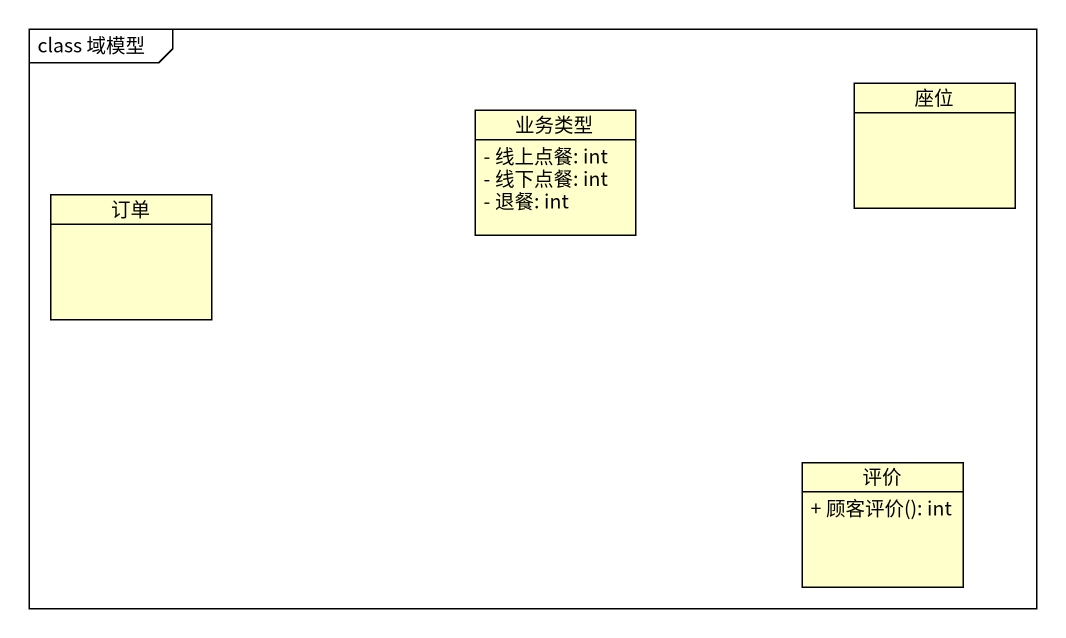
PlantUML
@startuml
mainframe class 域模型
hide circle
hide empty members
skinparam classAttributeIconSize 0
class 业务类型 {
  - 线上点餐: int
  - 线下点餐: int
  - 退餐: int
}
class 座位
class 订单
class 评价 {
  + 顾客评价(): int
}
@enduml
